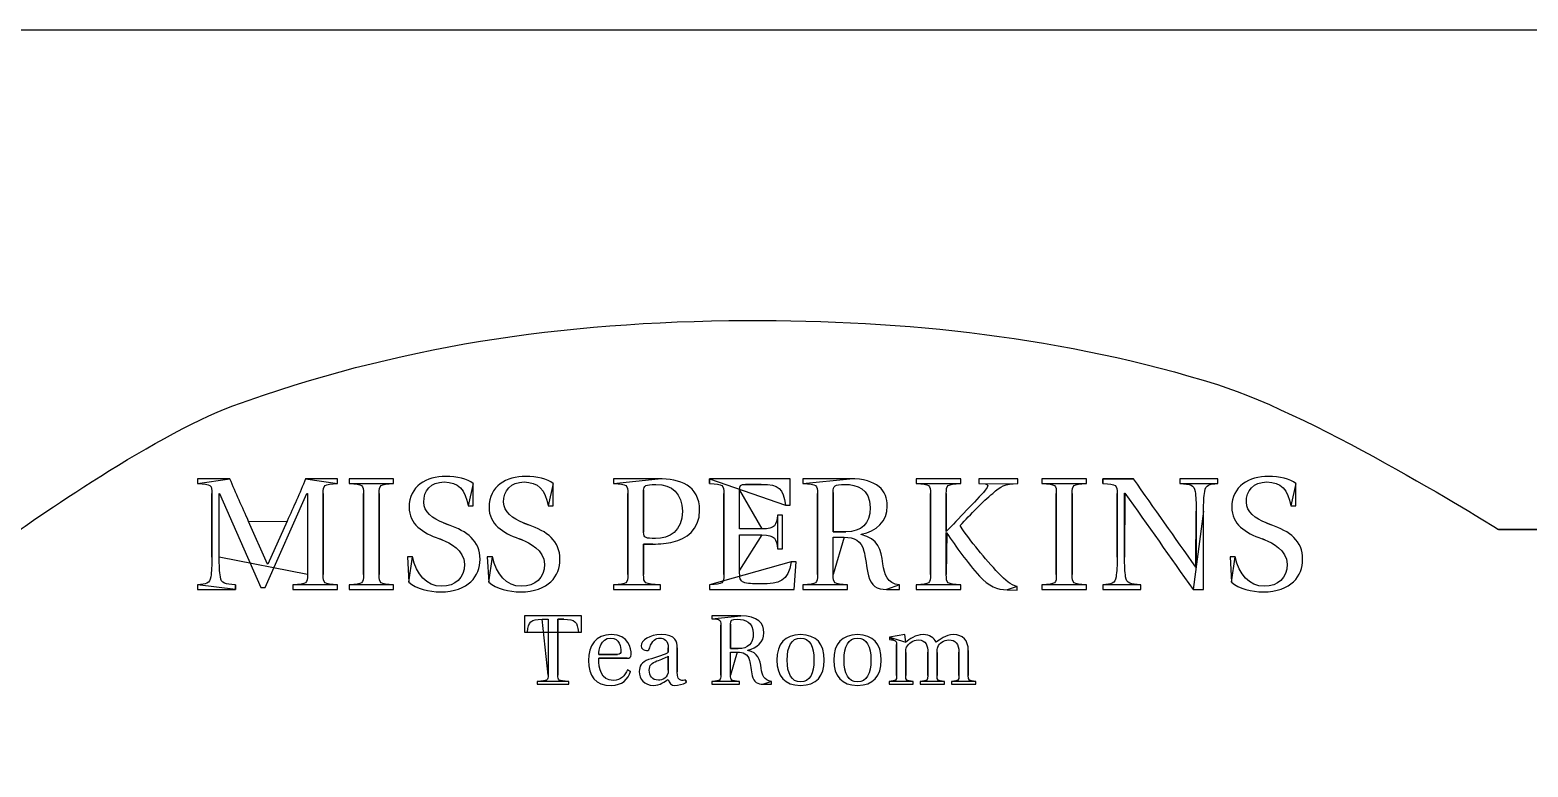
# Model space of a CAD drawing. Extents: x 2 to 593, y 3 to 839.
# Drawn here: x 204.4 to 401.5, y 742.1 to 839.1 of the extents above; entities that cross this region are included whole.
import ezdxf

# ---------------------------------------------------------------- set-up
doc = ezdxf.new("R2010")
doc.units = 0
doc.layers.add('Capa_1', color=7, linetype='CONTINUOUS')

msp = doc.modelspace()

# ---------------------------------------------------------------- linework, layer by layer
at = {"layer": 'Capa_1', "color": 5}
msp.add_lwpolyline([(2.000005, 839.071605), (593.366656, 839.071605), (593.366656, 2.971392), (2.000005, 2.971392), (2.000005, 839.071605)], close=True, dxfattribs=at)
at = {"layer": 'Capa_1', "color": 7}
for points in [[(230.739824, 780.02616), (226.467688, 780.02616), (226.467688, 779.415855)], [(244.90312, 779.415855), (244.90312, 780.02616), (240.673072, 780.02616)], [(252.27548, 779.415855), (252.27548, 780.02616), (246.40392, 780.02616), (246.40392, 779.415855)], [(262.07424, 776.448507), (262.726632, 776.448507), (262.726632, 779.415855)], [(272.587928, 776.448507), (273.24032, 776.448507), (273.24032, 779.415855)], [(287.051304, 780.02616), (281.179736, 780.02616), (281.179736, 779.415855)], [(285.157248, 772.997123), (285.157248, 778.510919), (285.157248, 778.510919)], [(293.798536, 780.02616), (293.798536, 779.415855)], [(303.79492, 776.574776), (304.426272, 776.574776), (304.426272, 780.02616), (293.798536, 780.02616), (293.798536, 780.02616)], [(300.722344, 773.439068), (297.77604, 773.439068), (297.77604, 778.531964)], [(298.554712, 779.289585), (300.61712, 779.289585)], [(312.261784, 780.026159), (306.116632, 780.026159), (306.116632, 779.415853)], [(326.864376, 779.415855), (326.864376, 780.02616), (320.992816, 780.02616), (320.992816, 779.415855)], [(334.377432, 779.415854), (334.377432, 780.026159), (329.263496, 780.026159), (329.263496, 779.415854), (330.0632, 779.352718)], [(343.411168, 779.415855), (343.411168, 780.02616), (337.5396, 780.02616), (337.5396, 779.415855)], [(345.548096, 780.02616), (345.548096, 779.415855)], [(349.588744, 780.026158), (345.548096, 780.026158), (345.548096, 780.02616)], [(360.679464, 779.415855), (360.679464, 780.02616), (355.691792, 780.02616), (355.691792, 779.415855)], [(370.282256, 776.448507), (370.934656, 776.448507), (370.934656, 779.415855)], [(228.361736, 778.068973), (228.361736, 769.735143)], [(229.329824, 769.735143), (229.329824, 778.090019), (229.371904, 778.090019), (234.80152, 765.715544), (235.369736, 765.715544), (240.862488, 778.090019), (240.925608, 778.090019), (240.925608, 767.420191)], [(243.009072, 767.420191), (243.009072, 778.068973)], [(248.297968, 778.068973), (248.297968, 767.420191)], [(250.381424, 767.420191), (250.381424, 778.068973), (250.381424, 778.068973)], [(283.073792, 778.068973), (283.073792, 767.420191)], [(295.692584, 778.068973), (295.692584, 767.420191)], [(308.010688, 778.068971), (308.010688, 767.42019)], [(310.094144, 773.060258), (310.094144, 778.237334)], [(322.886864, 778.068973), (322.886864, 767.420191)], [(324.970296, 773.102346), (324.970296, 778.068971), (324.97032, 778.068973)], [(339.433656, 778.068973), (339.433656, 767.420191)], [(341.517112, 767.420191), (341.517112, 778.068973), (341.517112, 778.068973)], [(347.442152, 778.068973), (347.442152, 769.735143)], [(348.410224, 769.735143), (348.410224, 778.132108), (348.452304, 778.132108)], [(238.252896, 774.449229), (235.727488, 768.809163), (235.685408, 768.809163), (233.202096, 774.428184)], [(302.78476, 770.80844), (303.416112, 770.80844), (303.416112, 775.24894), (302.78476, 775.24894)], [(357.417488, 765.463004), (358.806456, 765.463004), (358.806456, 775.754021)], [(357.838384, 775.754021), (357.838384, 768.367217), (357.796304, 768.409305)], [(259.485704, 773.986239), (258.812256, 774.238779)], [(269.999384, 773.986239), (269.325944, 774.238779)], [(297.77604, 767.988407), (297.77604, 772.639357), (300.722344, 772.639357)], [(311.756704, 773.060258), (310.094144, 773.060258), (310.094144, 773.060258)], [(313.777024, 772.681447), (313.777024, 772.723535)], [(324.97032, 767.420191), (324.97032, 772.976078), (325.0124, 772.976078), (325.03344, 772.891897)], [(367.69372, 773.986239), (367.02028, 774.238779)], [(397.59604, 773.372835), (515.581856, 773.372835)], [(258.286136, 772.134276), (258.664944, 771.986961)], [(268.799824, 772.134276), (269.178632, 771.986961)], [(285.157248, 771.439791), (286.356816, 771.439791)], [(285.157248, 767.420191), (285.157248, 771.439791), (285.157248, 771.439791)], [(310.094144, 767.42019), (310.094144, 772.32368), (311.546248, 772.32368), (311.546248, 772.323682)], [(366.494152, 772.134276), (366.872968, 771.986961)], [(254.750568, 769.777234), (254.077128, 769.777234), (254.287576, 766.41003), (254.287576, 766.41003)], [(265.264256, 769.777234), (264.590816, 769.777234), (264.801264, 766.41003), (264.801264, 766.41003)], [(293.798536, 766.07331), (293.798536, 765.463004), (304.952392, 765.463004), (305.204936, 769.103793), (304.573584, 769.103793)], [(362.958592, 769.777234), (362.285152, 769.777234), (362.4956, 766.41003), (362.4956, 766.41003)], [(226.488736, 766.07331), (226.488736, 765.463004), (231.4764, 765.463004), (231.476416, 765.463004)], [(231.476416, 765.463004), (231.476416, 766.07331)], [(239.03156, 766.07331), (239.03156, 765.463004), (244.90312, 765.463004), (244.90312, 766.07331)], [(246.40392, 766.07331), (246.40392, 765.463004), (252.27548, 765.463004), (252.27548, 766.07331)], [(281.179736, 766.07331), (281.179736, 765.463004), (287.388024, 765.463004), (287.388024, 766.07331)], [(306.116632, 766.073308), (306.116632, 765.463003), (311.9882, 765.463003), (311.9882, 766.073308)], [(317.102136, 765.463004), (318.806784, 765.463004), (318.806784, 766.07331)], [(320.992816, 766.07331), (320.992816, 765.463004), (326.864376, 765.463004), (326.864376, 766.07331)], [(332.967416, 765.420914), (334.293256, 765.357778), (334.293256, 765.862859)], [(337.5396, 766.07331), (337.5396, 765.463004), (343.411168, 765.463004), (343.411168, 766.07331)], [(345.569144, 766.07331), (345.569144, 765.463004), (350.556816, 765.463004), (350.556816, 766.07331)], [(276.587672, 759.835976), (276.977672, 759.835976), (276.977672, 761.993977), (269.476672, 761.993977), (269.476672, 759.835976), (269.866672, 759.835976)], [(271.816672, 761.538976), (272.583672, 761.538976), (272.583672, 754.206976)], [(273.870672, 761.538976), (274.637672, 761.538976)], [(273.870672, 754.206976), (273.870672, 761.538976), (273.870672, 761.538976)], [(297.91824, 761.993977), (294.12224, 761.993977), (294.12224, 761.616976)], [(295.29224, 760.784976), (295.29224, 754.206976)], [(296.57924, 757.690976), (296.57924, 760.888976)], [(305.790144, 759.523976), (305.790144, 759.523976)], [(313.280376, 759.523976), (313.280376, 759.523976)], [(319.639608, 758.535936), (319.522608, 759.523936), (317.507608, 759.198936), (317.507608, 759.198976)], [(317.507608, 759.198976), (317.507608, 758.873976), (318.001608, 758.808936)], [(281.723896, 756.910976), (279.266896, 756.910976), (279.266896, 756.910976)], [(288.401624, 757.768976), (288.401624, 757.222976)], [(288.401624, 756.689976), (288.401624, 754.856976), (288.401624, 754.856976)], [(289.571624, 754.649016), (289.571624, 757.795016), (289.571624, 757.794976)], [(297.60624, 757.690976), (296.57924, 757.690976), (296.57924, 757.690976)], [(296.57924, 754.206976), (296.57924, 757.235976), (297.47624, 757.235976), (297.47624, 757.235976)], [(298.85424, 757.456976), (298.85424, 757.482976)], [(318.417608, 758.223936), (318.417608, 754.128936)], [(319.639608, 754.128936), (319.639608, 757.170936)], [(322.525608, 757.196936), (322.525608, 754.128936)], [(323.747608, 754.128936), (323.747608, 757.170936)], [(326.633608, 757.196936), (326.633608, 754.128936)], [(327.855608, 754.128936), (327.855608, 757.456936)], [(279.253896, 756.416976), (282.997896, 756.416976), (282.997896, 756.416976)], [(283.439896, 754.674976), (283.049896, 754.882976)], [(304.035144, 756.182976), (304.035144, 756.182976)], [(311.525376, 756.182976), (311.525376, 756.182976)], [(271.153672, 753.374976), (271.153672, 752.997976), (275.300672, 752.997976), (275.300672, 753.374976)], [(290.767624, 753.231976), (290.689624, 753.543976)], [(294.12224, 753.374976), (294.12224, 752.997976), (297.74924, 752.997976), (297.74924, 753.374976)], [(300.90824, 752.997976), (301.96124, 752.997976), (301.96124, 753.374976)], [(317.442608, 753.374936), (317.442608, 752.997936), (320.614608, 752.997936), (320.614608, 753.374936)], [(321.550608, 753.374936), (321.550608, 752.997936), (324.722608, 752.997936), (324.722608, 753.374936)], [(325.658608, 753.374936), (325.658608, 752.997936), (328.830608, 752.997936), (328.830608, 753.374936)]]:
    msp.add_lwpolyline(points, close=True, dxfattribs=at)
for points in [[(231.140504, 789.629155), (252.595672, 797.398437), (273.978848, 800.738651), (298.670416, 800.848984)], [(298.670416, 800.848984), (319.468856, 800.941921), (340.743384, 798.685306), (360.618512, 792.418519)], [(360.618512, 792.418519), (373.841504, 788.249205), (397.59604, 773.372835), (397.59604, 773.372835)], [(202.030512, 772.564713), (202.030512, 772.564713), (220.564888, 785.799543), (231.140504, 789.629155)], [(259.148976, 780.341836), (256.581488, 780.341836), (254.308624, 779.05809), (254.308624, 776.280147)], [(262.726632, 779.415855), (262.011104, 779.984071), (260.58004, 780.341836), (259.148976, 780.341836)], [(269.662664, 780.341836), (267.095176, 780.341836), (264.822312, 779.05809), (264.822312, 776.280147)], [(273.24032, 779.415855), (272.524792, 779.984071), (271.093728, 780.341836), (269.662664, 780.341836)], [(367.357, 780.341836), (364.789504, 780.341836), (362.516648, 779.05809), (362.516648, 776.280147)], [(370.934656, 779.415855), (370.21912, 779.984071), (368.788064, 780.341836), (367.357, 780.341836)], [(226.467688, 779.415855), (228.319648, 779.289585), (228.361736, 779.247495), (228.361736, 778.068973)], [(233.202096, 774.428184), (232.381336, 776.301191), (231.497448, 778.153154), (230.739824, 780.02616)], [(240.673072, 780.02616), (239.957544, 778.153154), (239.094696, 776.301191), (238.252896, 774.449229)], [(243.009072, 778.068973), (243.009072, 779.247495), (243.072192, 779.289585), (244.90312, 779.415855)], [(246.40392, 779.415855), (248.25588, 779.289585), (248.297968, 779.247495), (248.297968, 778.068973)], [(250.381424, 778.068973), (250.381424, 779.247495), (250.444544, 779.289585), (252.27548, 779.415855)], [(256.22372, 776.932542), (256.22372, 778.468829), (257.149704, 779.60526), (258.917488, 779.60526)], [(258.917488, 779.60526), (260.72736, 779.60526), (261.73752, 778.574054), (262.07424, 776.448507)], [(266.737408, 776.932542), (266.737408, 778.468829), (267.663392, 779.60526), (269.431168, 779.60526)], [(269.431168, 779.60526), (271.24104, 779.60526), (272.251208, 778.574054), (272.587928, 776.448507)], [(281.179736, 779.415855), (283.031704, 779.289585), (283.073792, 779.247495), (283.073792, 778.068973)], [(285.157248, 778.510919), (285.157248, 779.100179), (285.388744, 779.289585), (286.756672, 779.289585)], [(286.756672, 779.289585), (288.924312, 779.289585), (290.250144, 778.047928), (290.250144, 775.754021)], [(290.881496, 779.184359), (289.871336, 779.815711), (288.524456, 780.02616), (287.051304, 780.02616)], [(292.523008, 775.901336), (292.523008, 777.500758), (291.82852, 778.595099), (290.881496, 779.184359)], [(293.798536, 779.415855), (295.650496, 779.289585), (295.692584, 779.247495), (295.692584, 778.068973)], [(297.77604, 778.531964), (297.77604, 779.205405), (297.881264, 779.289585), (298.554712, 779.289585)], [(300.61712, 779.289585), (303.016256, 779.289585), (303.500288, 778.763459), (303.79492, 776.574776)], [(306.116632, 779.415853), (307.9686, 779.289583), (308.010688, 779.247493), (308.010688, 778.068971)], [(310.094144, 778.237334), (310.094144, 779.121224), (310.241464, 779.289585), (311.630432, 779.289585)], [(311.630432, 779.289585), (313.18776, 779.289585), (314.955544, 778.721369), (314.955544, 776.238056)], [(317.20736, 776.42746), (317.20736, 778.447782), (315.944664, 780.026159), (312.261784, 780.026159)], [(320.992816, 779.415855), (322.844776, 779.289585), (322.886864, 779.247495), (322.886864, 778.068973)], [(330.08424, 778.510917), (328.863632, 777.142991), (326.485544, 774.659678), (324.970296, 773.102346)], [(324.97032, 778.068973), (324.97032, 779.247495), (325.03344, 779.289585), (326.864376, 779.415855)], [(330.0632, 779.352718), (330.505152, 779.31063), (330.54724, 779.058088), (330.08424, 778.510917)], [(331.073368, 778.111063), (332.167704, 779.079134), (332.588608, 779.310629), (334.377432, 779.415854)], [(337.5396, 779.415855), (339.391568, 779.289585), (339.433656, 779.247495), (339.433656, 778.068973)], [(341.517112, 778.068973), (341.517112, 779.247495), (341.580232, 779.289585), (343.411168, 779.415855)], [(345.548096, 779.415855), (347.400064, 779.289585), (347.442152, 779.247495), (347.442152, 778.068973)], [(357.796304, 768.409305), (355.039408, 772.281589), (352.303552, 776.153874), (349.588744, 780.026158)], [(355.691792, 779.415855), (357.05972, 779.31063), (357.5648, 779.247495), (357.691072, 778.363603)], [(357.691072, 778.363603), (357.796296, 777.669118), (357.838384, 776.869407), (357.838384, 775.754021)], [(358.806456, 775.754021), (358.806456, 776.869407), (358.848536, 777.669118), (358.953768, 778.363603)], [(358.953768, 778.363603), (359.08004, 779.247495), (359.58512, 779.331675), (360.679464, 779.415855)], [(364.431744, 776.932542), (364.431744, 778.468829), (365.35772, 779.60526), (367.125504, 779.60526)], [(367.125504, 779.60526), (368.935376, 779.60526), (369.945536, 778.574054), (370.282256, 776.448507)], [(258.812256, 774.238779), (257.40224, 774.764904), (256.22372, 775.66984), (256.22372, 776.932542)], [(269.325944, 774.238779), (267.915928, 774.764904), (266.737408, 775.66984), (266.737408, 776.932542)], [(313.777024, 772.723535), (315.755256, 773.102346), (317.20736, 774.428183), (317.20736, 776.42746)], [(326.780176, 773.859967), (328.169152, 775.396255), (329.789616, 776.995676), (331.073368, 778.111063)], [(348.452304, 778.132108), (351.461744, 773.902059), (354.450136, 769.693054), (357.417488, 765.463004)], [(367.02028, 774.238779), (365.610264, 774.764904), (364.431744, 775.66984), (364.431744, 776.932542)], [(254.308624, 776.280147), (254.308624, 774.070419), (256.076408, 772.912943), (258.286136, 772.134276)], [(264.822312, 776.280147), (264.822312, 774.070419), (266.590096, 772.912943), (268.799824, 772.134276)], [(290.250144, 775.754021), (290.250144, 773.123393), (288.524456, 772.176367), (286.714584, 772.176367)], [(289.050576, 771.713376), (290.671048, 772.134276), (292.523008, 773.270708), (292.523008, 775.901336)], [(302.78476, 775.24894), (302.595352, 773.944148), (302.511176, 773.439068), (300.722344, 773.439068)], [(314.955544, 776.238056), (314.955544, 774.028329), (313.798072, 773.060258), (311.756704, 773.060258)], [(362.516648, 776.280147), (362.516648, 774.070419), (364.284424, 772.912943), (366.494152, 772.134276)], [(263.631568, 769.419468), (263.631568, 771.902781), (261.947968, 773.081303), (259.485704, 773.986239)], [(274.145256, 769.419468), (274.145256, 771.902781), (272.461656, 773.081303), (269.999384, 773.986239)], [(286.714584, 772.176367), (285.472928, 772.176367), (285.157248, 772.218455), (285.157248, 772.997123)], [(300.722344, 772.639357), (302.511176, 772.639357), (302.595352, 772.134276), (302.78476, 770.80844)], [(316.639144, 768.851253), (316.386608, 770.72426), (316.0078, 772.134276), (313.777024, 772.681447)], [(325.03344, 772.891897), (326.233008, 771.06098), (327.685112, 769.082748), (329.326624, 767.230786)], [(331.852032, 767.588551), (329.979024, 769.587827), (328.21124, 771.713375), (326.780176, 773.859967)], [(371.839592, 769.419468), (371.839592, 771.902781), (370.155992, 773.081303), (367.69372, 773.986239)], [(258.664944, 771.986961), (259.590928, 771.629196), (261.5902, 770.661125), (261.5902, 768.788118)], [(269.178632, 771.986961), (270.104616, 771.629196), (272.103888, 770.661125), (272.103888, 768.788118)], [(286.356816, 771.439791), (287.324888, 771.439791), (288.271912, 771.523971), (289.050576, 771.713376)], [(311.546248, 772.323682), (312.808952, 772.323682), (313.777024, 771.923827), (314.134792, 770.492765)], [(314.134792, 770.492765), (314.282104, 769.903504), (314.5136, 768.240947), (314.745096, 767.272876)], [(366.872968, 771.986961), (367.798944, 771.629196), (369.798224, 770.661125), (369.798224, 768.788118)], [(228.361736, 769.735143), (228.361736, 768.619758), (228.319656, 767.820047), (228.214424, 767.125561)], [(229.477144, 767.125561), (229.37192, 767.820047), (229.329824, 768.619758), (229.329824, 769.735143)], [(258.55972, 765.883904), (256.581488, 765.883904), (255.276696, 767.420191), (254.750568, 769.777234)], [(258.433448, 765.147328), (262.158416, 765.147328), (263.631568, 767.272876), (263.631568, 769.419468)], [(261.5902, 768.788118), (261.5902, 766.978246), (260.432728, 765.883904), (258.55972, 765.883904)], [(269.073408, 765.883904), (267.095176, 765.883904), (265.790384, 767.420191), (265.264256, 769.777234)], [(268.947136, 765.147328), (272.672104, 765.147328), (274.145256, 767.272876), (274.145256, 769.419468)], [(272.103888, 768.788118), (272.103888, 766.978246), (270.946416, 765.883904), (269.073408, 765.883904)], [(304.573584, 769.103793), (304.089552, 766.5363), (303.14252, 766.199579), (300.490848, 766.199579)], [(318.806784, 766.07331), (317.165272, 766.24167), (316.828552, 767.420191), (316.639144, 768.851253)], [(347.442152, 769.735143), (347.442152, 768.619758), (347.400072, 767.820047), (347.29484, 767.125561)], [(348.557536, 767.125561), (348.452312, 767.820047), (348.410224, 768.619758), (348.410224, 769.735143)], [(366.767736, 765.883904), (364.789504, 765.883904), (363.484712, 767.420191), (362.958592, 769.777234)], [(366.641472, 765.147328), (370.36644, 765.147328), (371.839592, 767.272876), (371.839592, 769.419468)], [(369.798224, 768.788118), (369.798224, 766.978246), (368.640744, 765.883904), (366.767736, 765.883904)], [(228.214424, 767.125561), (228.088152, 766.24167), (227.583072, 766.15749), (226.488736, 766.07331)], [(231.476416, 766.07331), (230.108496, 766.178535), (229.603416, 766.24167), (229.477144, 767.125561)], [(240.925608, 767.420191), (240.925608, 766.24167), (240.883528, 766.199579), (239.03156, 766.07331)], [(244.90312, 766.07331), (243.0722, 766.199579), (243.009072, 766.24167), (243.009072, 767.420191)], [(248.297968, 767.420191), (248.297968, 766.24167), (248.255888, 766.199579), (246.40392, 766.07331)], [(252.27548, 766.07331), (250.44456, 766.199579), (250.381424, 766.24167), (250.381424, 767.420191)], [(283.073792, 767.420191), (283.073792, 766.24167), (283.031712, 766.199579), (281.179736, 766.07331)], [(287.388024, 766.07331), (285.220384, 766.199579), (285.157248, 766.24167), (285.157248, 767.420191)], [(295.692584, 767.420191), (295.692584, 766.24167), (295.650504, 766.199579), (293.798536, 766.07331)], [(298.302168, 766.41003), (297.860224, 766.599435), (297.77604, 766.9572), (297.77604, 767.988407)], [(308.010688, 767.42019), (308.010688, 766.241668), (307.968608, 766.199578), (306.116632, 766.073308)], [(311.9882, 766.073308), (310.15728, 766.199578), (310.094144, 766.241668), (310.094144, 767.42019)], [(314.745096, 767.272876), (315.060768, 765.925995), (315.86048, 765.463004), (317.102136, 765.463004)], [(322.886864, 767.420191), (322.886864, 766.24167), (322.844784, 766.199579), (320.992816, 766.07331)], [(326.864376, 766.07331), (325.033456, 766.199579), (324.97032, 766.24167), (324.97032, 767.420191)], [(329.326624, 767.230786), (330.54724, 765.841815), (331.662624, 765.463004), (332.967416, 765.420914)], [(334.293256, 765.862859), (333.430408, 766.052263), (332.756968, 766.641524), (331.852032, 767.588551)], [(339.433656, 767.420191), (339.433656, 766.24167), (339.391576, 766.199579), (337.5396, 766.07331)], [(343.411168, 766.07331), (341.580248, 766.199579), (341.517112, 766.24167), (341.517112, 767.420191)], [(347.29484, 767.125561), (347.168568, 766.24167), (346.663488, 766.15749), (345.569144, 766.07331)], [(350.556816, 766.07331), (349.188888, 766.178535), (348.683808, 766.24167), (348.557536, 767.125561)], [(254.287576, 766.41003), (255.21356, 765.547184), (256.960296, 765.147328), (258.433448, 765.147328)], [(264.801264, 766.41003), (265.727248, 765.547184), (267.473984, 765.147328), (268.947136, 765.147328)], [(300.490848, 766.199579), (299.501736, 766.199579), (298.744112, 766.241667), (298.302168, 766.41003)], [(362.4956, 766.41003), (363.421584, 765.547184), (365.16832, 765.147328), (366.641472, 765.147328)], [(269.866672, 759.835976), (270.022672, 761.252976), (270.295672, 761.538976), (271.816672, 761.538976)], [(274.637672, 761.538976), (276.158672, 761.538976), (276.431672, 761.252976), (276.587672, 759.835976)], [(294.12224, 761.616976), (295.26624, 761.538976), (295.29224, 761.512976), (295.29224, 760.784976)], [(296.57924, 760.888976), (296.57924, 761.434976), (296.67024, 761.538976), (297.52824, 761.538976)], [(297.52824, 761.538976), (298.49024, 761.538976), (299.58224, 761.187976), (299.58224, 759.653976)], [(300.97324, 759.770976), (300.97324, 761.018976), (300.19324, 761.993977), (297.91824, 761.993977)], [(280.891896, 759.523976), (278.863896, 759.523976), (277.901896, 758.080976), (277.901896, 756.130976)], [(279.266896, 756.910976), (279.266896, 757.443976), (279.461896, 759.068976), (280.813896, 759.068976)], [(280.813896, 759.068976), (282.022896, 759.068976), (282.165896, 757.833976), (282.165896, 757.326976)], [(283.517896, 756.910976), (283.517896, 757.677976), (283.270896, 759.523976), (280.891896, 759.523976)], [(287.439624, 759.523976), (285.970624, 759.523976), (284.813624, 758.756976), (284.813624, 758.041976)], [(285.957624, 757.794976), (286.243624, 758.756976), (286.776624, 759.068976), (287.296624, 759.068976)], [(287.296624, 759.068976), (287.803624, 759.068976), (288.401624, 758.808976), (288.401624, 757.768976)], [(289.571624, 757.794976), (289.571624, 758.548976), (289.402624, 759.523976), (287.439624, 759.523976)], [(299.58224, 759.653976), (299.58224, 758.288976), (298.86724, 757.690976), (297.60624, 757.690976)], [(298.85424, 757.482976), (300.07624, 757.716976), (300.97324, 758.535976), (300.97324, 759.770976)], [(305.790144, 759.523976), (303.710144, 759.523976), (302.683144, 758.288976), (302.683144, 756.182976)], [(304.035144, 756.182976), (304.035144, 757.976976), (304.607144, 759.068976), (305.790144, 759.068976)], [(308.910144, 756.182976), (308.910144, 758.288976), (307.896144, 759.523976), (305.790144, 759.523976)], [(305.790144, 759.068976), (306.999144, 759.068976), (307.558144, 757.976976), (307.558144, 756.182976)], [(313.280376, 759.523976), (311.200376, 759.523976), (310.173376, 758.288976), (310.173376, 756.182976)], [(311.525376, 756.182976), (311.525376, 757.976976), (312.097376, 759.068976), (313.280376, 759.068976)], [(316.400376, 756.182976), (316.400376, 758.288976), (315.386376, 759.523976), (313.280376, 759.523976)], [(313.280376, 759.068976), (314.489376, 759.068976), (315.048376, 757.976976), (315.048376, 756.182976)], [(318.001608, 758.808936), (318.339608, 758.756936), (318.417608, 758.691936), (318.417608, 758.223936)], [(321.914608, 759.523936), (320.913608, 759.523936), (320.094608, 758.873936), (319.639608, 758.535936)], [(319.743608, 757.859936), (319.990608, 758.379936), (320.562608, 758.821936), (321.277608, 758.821936)], [(321.277608, 758.821936), (322.395608, 758.821936), (322.525608, 758.002936), (322.525608, 757.196936)], [(323.630608, 758.522936), (323.318608, 759.133936), (322.824608, 759.523936), (321.914608, 759.523936)], [(325.918608, 759.523936), (324.852608, 759.523936), (324.085608, 758.808936), (323.630608, 758.522936)], [(323.838608, 757.885936), (324.033608, 758.405936), (324.592608, 758.821936), (325.320608, 758.821936)], [(325.320608, 758.821936), (326.139608, 758.847936), (326.633608, 758.327936), (326.633608, 757.196936)], [(327.855608, 757.456936), (327.855608, 758.769936), (327.153608, 759.523936), (325.918608, 759.523936)], [(282.165896, 757.326976), (282.165896, 757.079976), (282.087896, 756.910976), (281.723896, 756.910976)], [(282.997896, 756.416976), (283.270896, 756.416976), (283.517896, 756.481936), (283.517896, 756.910976)], [(284.813624, 758.041976), (284.813624, 757.625976), (285.294624, 757.430976), (285.541624, 757.430976)], [(285.541624, 757.430976), (285.814624, 757.430976), (285.892624, 757.573976), (285.957624, 757.794976)], [(288.401624, 757.222976), (288.076624, 756.884976), (286.815624, 756.559976), (285.788624, 756.234976)], [(286.906624, 756.065976), (287.426624, 756.260976), (288.115624, 756.507976), (288.401624, 756.689976)], [(297.47624, 757.235976), (298.25624, 757.235976), (298.85424, 756.988976), (299.07524, 756.104976)], [(300.62224, 755.090976), (300.46624, 756.247976), (300.23224, 757.118976), (298.85424, 757.456976)], [(319.639608, 757.170936), (319.639608, 757.495936), (319.652648, 757.677936), (319.743608, 757.859936)], [(323.747608, 757.170936), (323.747608, 757.495936), (323.760648, 757.677936), (323.838608, 757.885936)], [(277.901896, 756.130976), (277.901896, 754.076976), (278.785896, 752.815976), (280.904896, 752.841976)], [(281.164896, 753.504976), (279.552896, 753.504976), (279.227896, 755.064976), (279.253896, 756.416976)], [(283.049896, 754.882976), (282.685896, 754.128976), (282.191896, 753.504976), (281.164896, 753.504976)], [(285.788624, 756.234976), (284.852624, 755.948976), (284.579624, 755.298976), (284.579624, 754.687976)], [(285.892624, 754.869976), (285.892624, 755.480976), (286.178624, 755.792976), (286.906624, 756.065976)], [(287.088624, 753.530976), (286.282624, 753.530976), (285.892624, 754.102976), (285.892624, 754.869976)], [(288.401624, 754.856976), (288.401624, 753.803976), (287.595624, 753.530976), (287.088624, 753.530976)], [(299.07524, 756.104976), (299.16624, 755.740976), (299.30924, 754.713976), (299.45224, 754.115976)], [(301.96124, 753.374976), (300.94724, 753.478976), (300.73924, 754.206976), (300.62224, 755.090976)], [(302.683144, 756.182976), (302.683144, 754.076976), (303.710144, 752.841976), (305.790144, 752.841976)], [(305.790144, 753.296976), (304.607144, 753.296976), (304.035144, 754.388976), (304.035144, 756.182976)], [(305.790144, 752.841976), (307.896144, 752.841976), (308.910144, 754.076976), (308.910144, 756.182976)], [(307.558144, 756.182976), (307.558144, 754.388976), (306.999144, 753.296976), (305.790144, 753.296976)], [(310.173376, 756.182976), (310.173376, 754.076976), (311.200376, 752.841976), (313.280376, 752.841976)], [(313.280376, 753.296976), (312.097376, 753.296976), (311.525376, 754.388976), (311.525376, 756.182976)], [(313.280376, 752.841976), (315.386376, 752.841976), (316.400376, 754.076976), (316.400376, 756.182976)], [(315.048376, 756.182976), (315.048376, 754.388976), (314.489376, 753.296976), (313.280376, 753.296976)], [(272.583672, 754.206976), (272.583672, 753.478976), (272.544712, 753.452976), (271.153672, 753.374976)], [(275.300672, 753.374976), (273.909672, 753.452976), (273.870672, 753.478976), (273.870672, 754.206976)], [(280.904896, 752.841976), (282.347896, 752.854936), (283.088896, 753.647976), (283.439896, 754.674976)], [(284.579624, 754.687976), (284.579624, 753.712976), (285.229624, 752.841976), (286.451624, 752.841976)], [(286.451624, 752.841976), (287.257624, 752.867976), (287.972624, 753.348976), (288.388624, 753.621976)], [(288.388624, 753.621976), (288.570624, 753.140976), (288.778624, 752.841976), (289.233624, 752.841976)], [(289.233624, 752.841976), (289.714624, 752.841976), (290.273624, 752.984976), (290.767624, 753.231976)], [(290.026624, 753.531016), (289.792624, 753.583016), (289.571624, 753.830016), (289.571624, 754.649016)], [(290.689624, 753.543976), (290.507624, 753.505016), (290.221624, 753.479016), (290.026624, 753.531016)], [(295.29224, 754.206976), (295.29224, 753.478976), (295.26624, 753.452976), (294.12224, 753.374976)], [(297.74924, 753.374976), (296.61824, 753.452976), (296.57924, 753.478976), (296.57924, 754.206976)], [(299.45224, 754.115976), (299.64724, 753.283976), (300.14124, 752.997976), (300.90824, 752.997976)], [(318.417608, 754.128936), (318.417608, 753.465936), (318.378568, 753.439936), (317.442608, 753.374936)], [(320.614608, 753.374936), (319.691608, 753.439896), (319.639608, 753.465936), (319.639608, 754.128936)], [(322.525608, 754.128936), (322.525608, 753.465936), (322.486568, 753.439936), (321.550608, 753.374936)], [(324.722608, 753.374936), (323.799608, 753.439896), (323.747608, 753.465936), (323.747608, 754.128936)], [(326.633608, 754.128936), (326.633608, 753.465936), (326.594648, 753.439936), (325.658608, 753.374936)], [(328.830608, 753.374936), (327.907608, 753.439896), (327.855608, 753.465936), (327.855608, 754.128936)]]:
    msp.add_open_spline(points, degree=3, dxfattribs=at)

doc.saveas('drawing.dxf')
